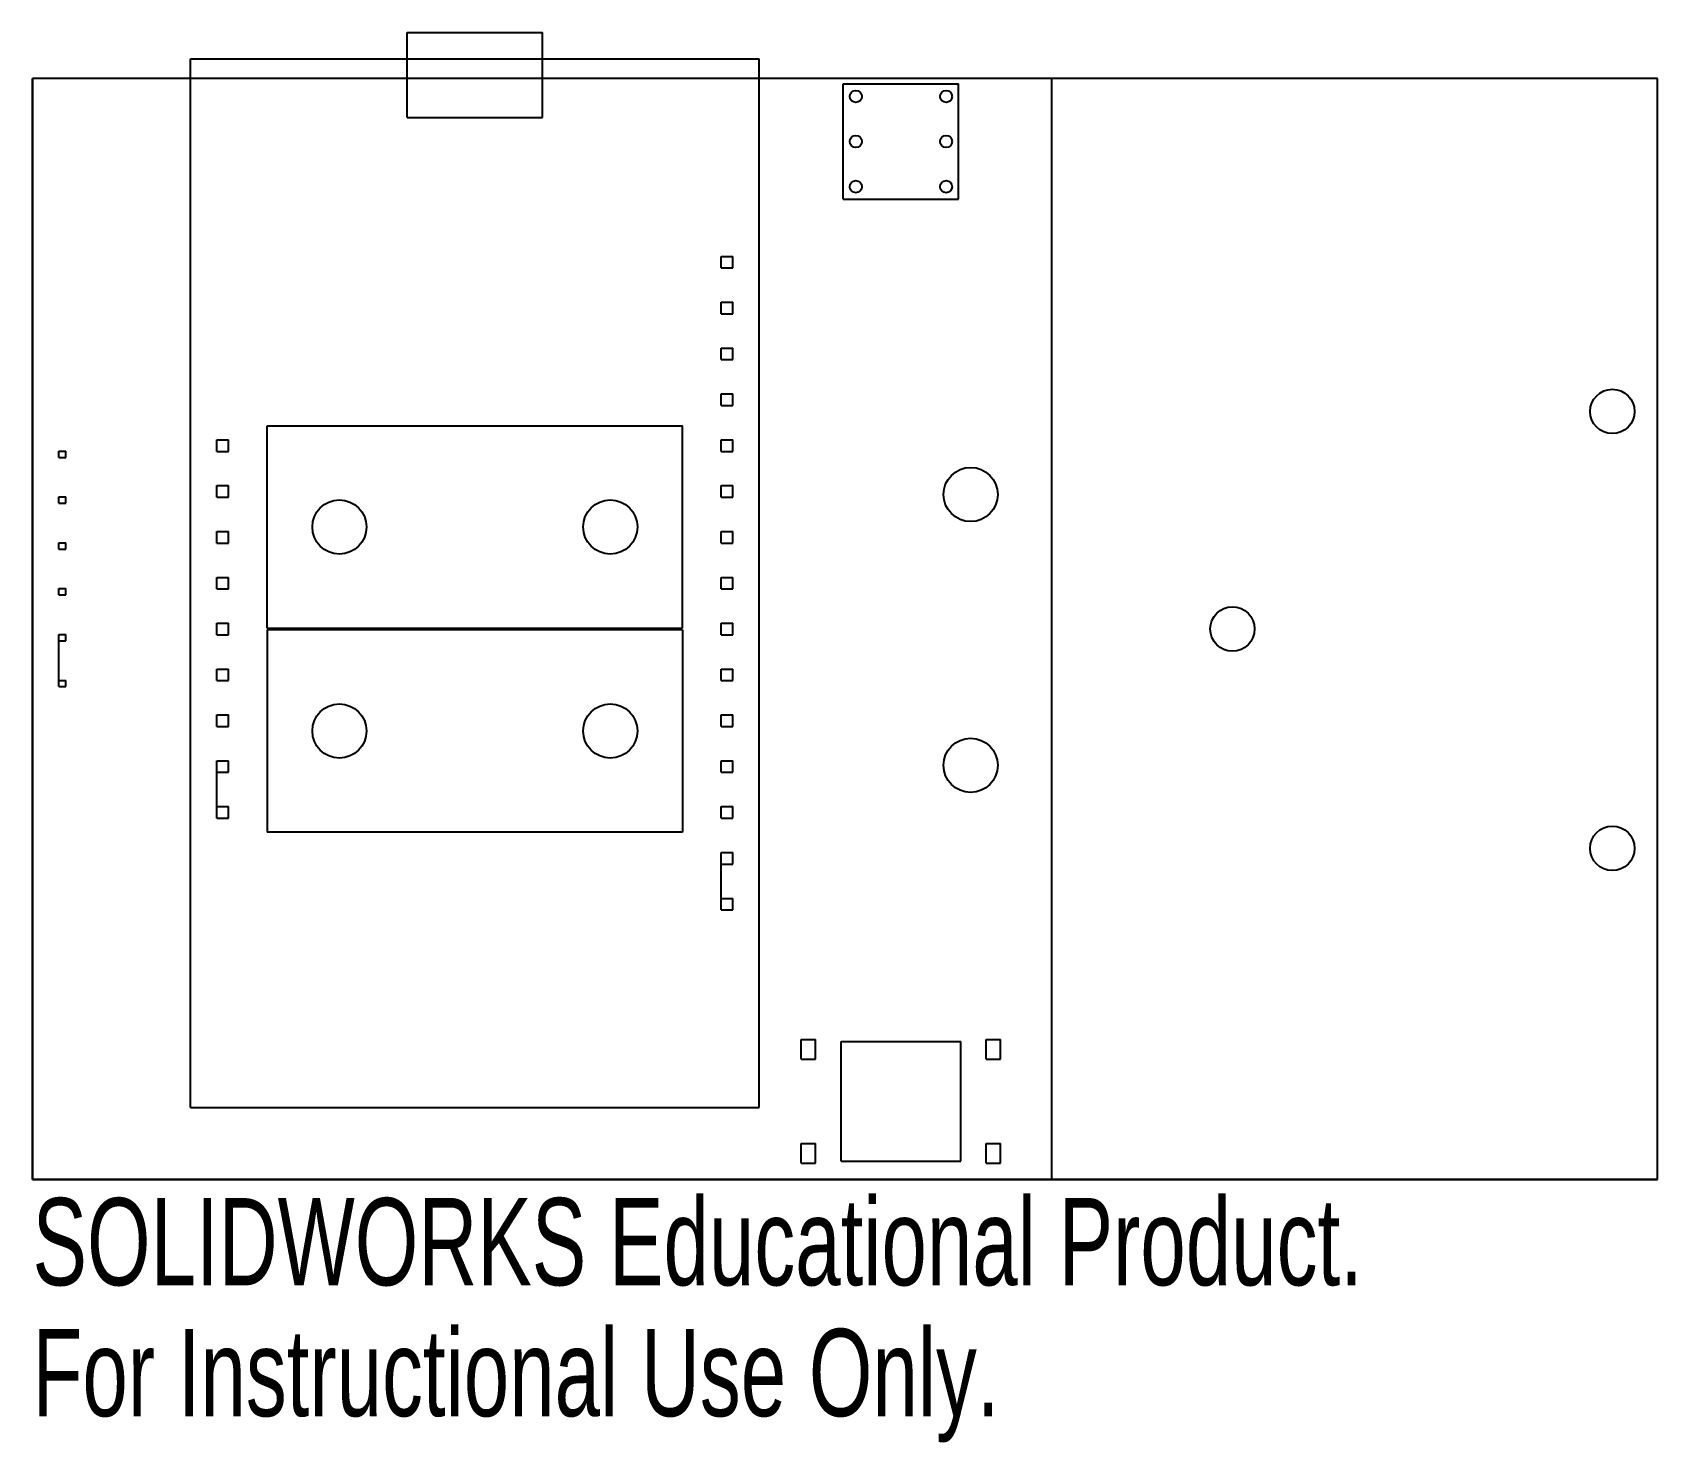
# Model space of a CAD drawing. Header units: millimetres. Extents: x -4.5 to 4.5, y -4.51 to 3.3.
import ezdxf

# ---------------------------------------------------------------- set-up
doc = ezdxf.new("R2010")
doc.units = ezdxf.units.MM
doc.linetypes.add('CENTERX2', pattern=[2.032, 1.27, -0.254, 0.254, -0.254])
doc.styles.add('SLDTEXTSTYLE0', font='TXT', dxfattribs={"width": 0.7})

msp = doc.modelspace()

# ---------------------------------------------------------------- linework, layer by layer
at = {"color": 7, "linetype": 'Continuous'}
for p, q in [((-2.425, 2.834), (-2.425, 3.304)), ((-2.425, 3.304), (-1.675, 3.304)), ((-1.675, 2.834), (-1.675, 3.304)), ((-3.625, -2.651), (-3.625, 3.159)), ((-3.625, 3.159), (-0.475, 3.159)), ((-0.475, -2.651), (-0.475, 3.159)), ((4.5, 3.05), (-4.5, 3.05)), ((-4.5, -3.05), (-4.5, 3.05)), ((-0.0095, 2.3807), (-0.0095, 3.0193)), ((-0.0095, 3.0193), (0.6292, 3.0193)), ((0.6292, 2.3807), (0.6292, 3.0193)), ((1.1457, -3.05), (1.1457, 3.05)), ((4.5, -3.05), (4.5, 3.05)), ((-2.425, 2.834), (-1.675, 2.834)), ((-0.0095, 2.3807), (0.6292, 2.3807)), ((-0.685, 2), (-0.685, 2.064)), ((-0.685, 2.064), (-0.621, 2.064)), ((-0.685, 2), (-0.621, 2)), ((-0.621, 2), (-0.621, 2.064)), ((-0.685, 1.746), (-0.685, 1.81)), ((-0.685, 1.81), (-0.621, 1.81)), ((-0.621, 1.746), (-0.621, 1.81)), ((-0.685, 1.746), (-0.621, 1.746)), ((-0.685, 1.492), (-0.685, 1.556)), ((-0.685, 1.556), (-0.621, 1.556)), ((-0.621, 1.492), (-0.621, 1.556)), ((-0.685, 1.492), (-0.621, 1.492)), ((-0.685, 1.238), (-0.685, 1.302)), ((-0.685, 1.302), (-0.621, 1.302)), ((-0.621, 1.238), (-0.621, 1.302)), ((-0.685, 1.238), (-0.621, 1.238)), ((-3.2, 0.005), (-3.2, 1.125)), ((-3.2, 1.125), (-0.9, 1.125)), ((-0.9, 0.005), (-0.9, 1.125)), ((-3.479, 0.984), (-3.479, 1.048)), ((-3.479, 1.048), (-3.415, 1.048)), ((-3.415, 0.984), (-3.415, 1.048)), ((-0.685, 0.984), (-0.685, 1.048)), ((-0.685, 1.048), (-0.621, 1.048)), ((-0.621, 0.984), (-0.621, 1.048)), ((-4.3549, 0.9505), (-4.3549, 0.9855)), ((-4.3549, 0.9855), (-4.3149, 0.9855)), ((-4.3549, 0.9505), (-4.3149, 0.9505)), ((-4.3149, 0.9505), (-4.3149, 0.9855)), ((-3.479, 0.984), (-3.415, 0.984)), ((-0.685, 0.984), (-0.621, 0.984)), ((-4.3549, 0.6965), (-4.3549, 0.7315)), ((-4.3549, 0.7315), (-4.3149, 0.7315)), ((-4.3149, 0.6965), (-4.3149, 0.7315)), ((-3.479, 0.73), (-3.479, 0.794)), ((-3.479, 0.794), (-3.415, 0.794)), ((-3.479, 0.73), (-3.415, 0.73)), ((-3.415, 0.73), (-3.415, 0.794)), ((-0.685, 0.73), (-0.685, 0.794)), ((-0.685, 0.794), (-0.621, 0.794)), ((-0.685, 0.73), (-0.621, 0.73)), ((-0.621, 0.73), (-0.621, 0.794)), ((-4.3549, 0.6965), (-4.3149, 0.6965)), ((-3.479, 0.476), (-3.479, 0.54)), ((-3.479, 0.54), (-3.415, 0.54)), ((-3.415, 0.476), (-3.415, 0.54)), ((-0.685, 0.476), (-0.685, 0.54)), ((-0.685, 0.54), (-0.621, 0.54)), ((-0.621, 0.476), (-0.621, 0.54)), ((-4.3549, 0.4425), (-4.3549, 0.4775)), ((-4.3549, 0.4775), (-4.3149, 0.4775)), ((-4.3149, 0.4425), (-4.3149, 0.4775)), ((-3.479, 0.476), (-3.415, 0.476)), ((-0.685, 0.476), (-0.621, 0.476)), ((-4.3549, 0.4425), (-4.3149, 0.4425)), ((-3.479, 0.222), (-3.479, 0.286)), ((-3.479, 0.286), (-3.415, 0.286)), ((-3.415, 0.222), (-3.415, 0.286)), ((-0.685, 0.222), (-0.685, 0.286)), ((-0.685, 0.286), (-0.621, 0.286)), ((-0.621, 0.222), (-0.621, 0.286)), ((-4.3549, 0.1885), (-4.3549, 0.2235)), ((-4.3549, 0.2235), (-4.3149, 0.2235)), ((-4.3549, 0.1885), (-4.3149, 0.1885)), ((-4.3149, 0.1885), (-4.3149, 0.2235)), ((-3.479, 0.222), (-3.415, 0.222)), ((-0.685, 0.222), (-0.621, 0.222)), ((-3.479, -0.032), (-3.479, 0.032)), ((-3.479, 0.032), (-3.415, 0.032)), ((-3.415, -0.032), (-3.415, 0.032)), ((-3.2, 0.005), (-0.9, 0.005)), ((-0.685, -0.032), (-0.685, 0.032)), ((-0.685, 0.032), (-0.621, 0.032)), ((-0.621, -0.032), (-0.621, 0.032)), ((-4.3549, -0.0655), (-4.3549, -0.0305)), ((-4.3549, -0.0305), (-4.3149, -0.0305)), ((-4.3549, -0.0655), (-4.3149, -0.0655)), ((-4.3149, -0.0655), (-4.3149, -0.0305)), ((-3.479, -0.032), (-3.415, -0.032)), ((-0.9, -0.005), (-3.2, -0.005)), ((-3.2, -0.005), (-3.2, -1.125)), ((-0.9, -0.005), (-0.9, -1.125)), ((-0.685, -0.032), (-0.621, -0.032)), ((-3.479, -0.286), (-3.479, -0.222)), ((-3.479, -0.222), (-3.415, -0.222)), ((-3.415, -0.286), (-3.415, -0.222)), ((-0.685, -0.286), (-0.685, -0.222)), ((-0.685, -0.222), (-0.621, -0.222)), ((-0.621, -0.286), (-0.621, -0.222)), ((-4.3549, -0.3195), (-4.3549, -0.2845)), ((-4.3549, -0.2845), (-4.3149, -0.2845)), ((-4.3549, -0.3195), (-4.3149, -0.3195)), ((-4.3149, -0.3195), (-4.3149, -0.2845)), ((-3.479, -0.286), (-3.415, -0.286)), ((-0.685, -0.286), (-0.621, -0.286)), ((-3.479, -0.54), (-3.479, -0.476)), ((-3.479, -0.476), (-3.415, -0.476)), ((-3.415, -0.54), (-3.415, -0.476)), ((-0.685, -0.54), (-0.685, -0.476)), ((-0.685, -0.476), (-0.621, -0.476)), ((-0.621, -0.54), (-0.621, -0.476)), ((-3.479, -0.54), (-3.415, -0.54)), ((-0.685, -0.54), (-0.621, -0.54)), ((-3.479, -0.794), (-3.479, -0.73)), ((-3.479, -0.73), (-3.415, -0.73)), ((-3.479, -0.794), (-3.415, -0.794)), ((-3.415, -0.794), (-3.415, -0.73)), ((-0.685, -0.794), (-0.685, -0.73)), ((-0.685, -0.73), (-0.621, -0.73)), ((-0.685, -0.794), (-0.621, -0.794)), ((-0.621, -0.794), (-0.621, -0.73)), ((-3.479, -1.048), (-3.479, -0.984)), ((-3.479, -0.984), (-3.415, -0.984)), ((-3.415, -1.048), (-3.415, -0.984)), ((-0.685, -1.048), (-0.685, -0.984)), ((-0.685, -0.984), (-0.621, -0.984)), ((-0.621, -1.048), (-0.621, -0.984)), ((-3.479, -1.048), (-3.415, -1.048)), ((-0.685, -1.048), (-0.621, -1.048)), ((-0.9, -1.125), (-3.2, -1.125)), ((-0.685, -1.302), (-0.685, -1.238)), ((-0.685, -1.238), (-0.621, -1.238)), ((-0.621, -1.302), (-0.621, -1.238)), ((-0.685, -1.302), (-0.621, -1.302)), ((-0.685, -1.556), (-0.685, -1.492)), ((-0.685, -1.492), (-0.621, -1.492)), ((-0.621, -1.556), (-0.621, -1.492)), ((-0.685, -1.556), (-0.621, -1.556)), ((-0.2419, -2.382), (-0.2419, -2.274)), ((-0.2419, -2.274), (-0.1627, -2.274)), ((-0.1627, -2.382), (-0.1627, -2.274)), ((-0.0213, -2.9472), (-0.0213, -2.2848)), ((-0.0213, -2.2848), (0.6411, -2.2848)), ((0.6411, -2.9472), (0.6411, -2.2848)), ((0.7824, -2.382), (0.7824, -2.274)), ((0.7824, -2.274), (0.8616, -2.274)), ((0.8616, -2.382), (0.8616, -2.274)), ((-0.2419, -2.382), (-0.1627, -2.382)), ((0.7824, -2.382), (0.8616, -2.382)), ((-3.625, -2.651), (-0.475, -2.651)), ((-0.2419, -2.958), (-0.2419, -2.85)), ((-0.2419, -2.85), (-0.1627, -2.85)), ((-0.1627, -2.958), (-0.1627, -2.85)), ((0.7824, -2.958), (0.7824, -2.85)), ((0.7824, -2.85), (0.8616, -2.85)), ((0.8616, -2.958), (0.8616, -2.85)), ((-0.2419, -2.958), (-0.1627, -2.958)), ((-0.0213, -2.9472), (0.6411, -2.9472)), ((0.7824, -2.958), (0.8616, -2.958)), ((4.5, -3.05), (-4.5, -3.05))]:
    msp.add_line(p, q, dxfattribs=at)
at = {"color": 7, "linetype": 'Continuous', "lineweight": 25}
for p, q in [((-4.5, 3.05), (-4.5, -3.05)), ((4.5, 3.05), (-4.5, 3.05)), ((4.5, -3.05), (4.5, 3.05)), ((-4.5, -3.05), (4.5, -3.05))]:
    msp.add_line(p, q, dxfattribs=at)
at = {"color": 7, "linetype": 'CENTERX2'}
for p, q in [((-4.3549, -0.3195), (-4.3549, -0.0655)), ((-3.479, -1.048), (-3.479, -0.794)), ((-0.685, -1.556), (-0.685, -1.302))]:
    msp.add_line(p, q, dxfattribs=at)
at = {"color": 7, "linetype": 'Continuous'}
for centre, radius in [((0.0599, 2.95), 0.0335), ((0.5599, 2.95), 0.0335), ((0.0599, 2.7), 0.0335), ((0.5599, 2.7), 0.0335), ((0.0599, 2.45), 0.0335), ((0.5599, 2.45), 0.0335), ((4.25, 1.205), 0.1229), ((0.6957, 0.745), 0.15), ((-2.8, 0.565), 0.15), ((-1.3, 0.565), 0.15), ((2.1457, 0), 0.1229), ((-2.8, -0.565), 0.15), ((-1.3, -0.565), 0.15), ((0.6957, -0.755), 0.15), ((4.25, -1.215), 0.1229)]:
    msp.add_circle(centre, radius, dxfattribs=at)

# ---------------------------------------------------------------- texts
at = {"color": 7, "linetype": 'Continuous', "char_height": 0.483362, "attachment_point": 1, "style": 'SLDTEXTSTYLE0'}
for s, insert in [('SOLIDWORKS Educational Product.', (-4.5, -3.152)), ('For Instructional Use Only.', (-4.5, -3.877))]:
    msp.add_mtext(s, dxfattribs=dict(at, insert=insert))

doc.saveas('drawing.dxf')
